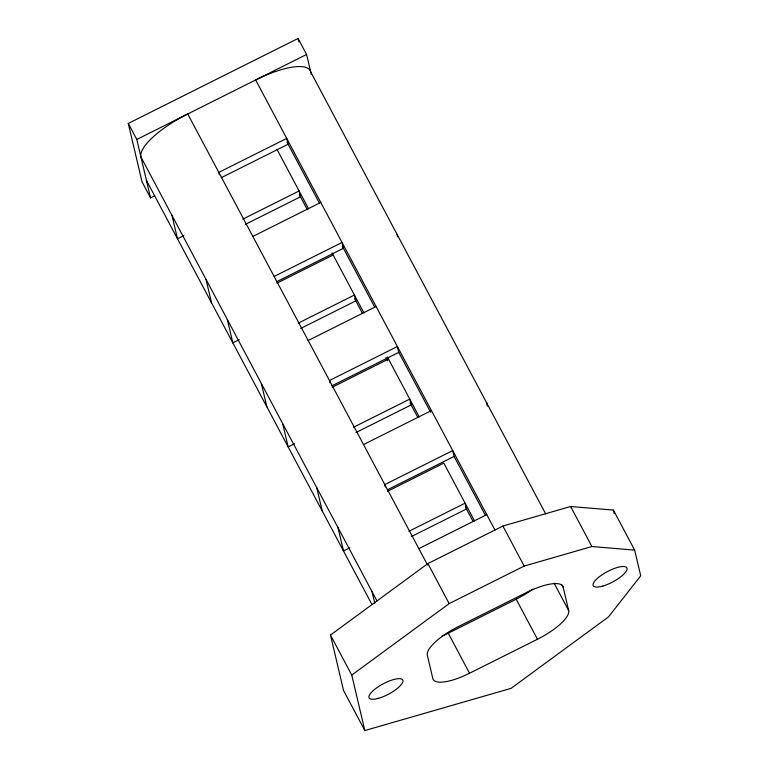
<?xml version="1.0" encoding="UTF-8"?>
<svg xmlns="http://www.w3.org/2000/svg" width="769" height="769" viewBox="0 0 769 769"><rect width="100%" height="100%" fill="white"/><g stroke="black" fill="none" stroke-linecap="round" stroke-linejoin="round"><path stroke-width="1.15" d="M330.478 635.04L427.9 563.581L502.897 526.044L570.627 506.502L613.383 510.078L634.665 550.104L640.721 575.798L608.481 616.911L511.068 688.361L364.833 730.55L343.551 690.524L330.478 635.04L351.76 675.067L364.833 730.55M351.76 675.067L449.183 603.607L524.179 566.071L591.909 546.528L634.665 550.104M154.819 195.73L150.551 197.864L142.034 181.849L128.279 123.444L298.074 38.45L306.591 54.464L311.272 74.314M150.551 197.864L136.795 139.458L306.591 54.464M221.241 177.706L288.096 144.236L286.722 138.391L218.8 172.391L219.357 174.726M183.858 235.593L177.495 238.775L171.987 215.416M242.86 219.117L299.103 190.962L300.477 196.806L245.292 224.423M252.857 236.429L320.769 202.439M274.139 276.456L342.051 242.456L343.435 248.3L276.571 281.771M276.907 283.155L333.16 255M239.197 339.658L232.824 342.839L227.326 319.481M298.189 323.182L354.432 295.027L355.816 300.871L300.631 328.488M308.186 340.504L376.108 306.504M331.9 385.836L398.765 352.365L397.39 346.521L329.468 380.52L330.016 382.856M332.237 387.22L388.489 359.065M294.527 443.723L288.154 446.904L282.656 423.546M353.519 427.247L409.771 399.092L411.146 404.936L355.96 432.553M363.516 444.569L431.438 410.569M387.24 489.901L454.094 456.43L452.72 450.586L384.798 484.585L385.346 486.921M387.576 491.285L443.819 463.13L474.588 521.007M349.857 547.788L343.493 550.969L337.985 527.611M408.858 531.312L465.101 503.157L466.475 509.001L411.29 536.618M418.855 548.633L486.767 514.634M442.021 636.117A38.085 11.641 -28 0 0 448.26 633.214L516.182 599.214A38.085 11.641 -28 0 0 532.792 589.15M563.168 587.199A38.085 11.641 -28 0 0 526.457 592.514L458.535 626.514A38.085 11.641 -28 0 0 427.324 655.198L432.832 678.556A38.085 11.641 -28 0 0 469.542 673.24L537.464 639.241A38.085 11.641 -28 0 0 568.666 610.557L563.168 587.199L562.043 585.094M570.627 506.502L591.909 546.528M545.682 513.884L310.714 71.978A57.137 17.466 -28 0 0 255.654 79.957L495.005 530.12M554.103 583.171L568.666 610.557M502.897 526.044L524.179 566.071M286.991 142.15L319.356 203.026M342.311 246.195L374.686 307.091M398.765 352.365L430.582 412.203M454.094 456.43L485.354 515.22M276.907 149.224L308.59 208.812M332.035 252.905L363.929 312.877M387.374 356.97L419.259 416.942M516.182 599.214L537.464 639.241M299.372 194.711L307.177 209.399M354.692 298.757L362.507 313.464M385.951 357.556L387.634 360.709M410.021 402.821L417.846 417.529M465.36 506.886L473.175 521.593M427.9 563.581L449.183 603.607M427.641 565.157L187.732 113.956A57.137 17.466 -28 0 0 140.919 156.982L376.983 600.945M448.26 633.214L469.542 673.24M128.279 123.444L136.795 139.458M371.956 604.511L146.418 180.34A57.137 17.466 -28 0 0 147.398 182.407M613.383 510.078L614.21 513.577M486.508 402.591L487.335 406.09M397.121 234.487L397.669 236.823M298.074 38.45L298.901 41.959M372.042 591.649L374.791 603.329M316.703 487.584L322.211 510.952M261.373 383.52L266.872 406.888M206.044 279.455L211.542 302.813M602.761 586.093A19.042 5.825 -28 0 0 627.043 568.281A19.042 5.825 -28 0 0 600.387 575.971A19.042 5.825 -28 0 0 602.761 586.093M378.627 698.281A19.042 5.825 -28 0 0 402.908 680.478A19.042 5.825 -28 0 0 376.243 688.168A19.042 5.825 -28 0 0 378.627 698.281"/></g></svg>
